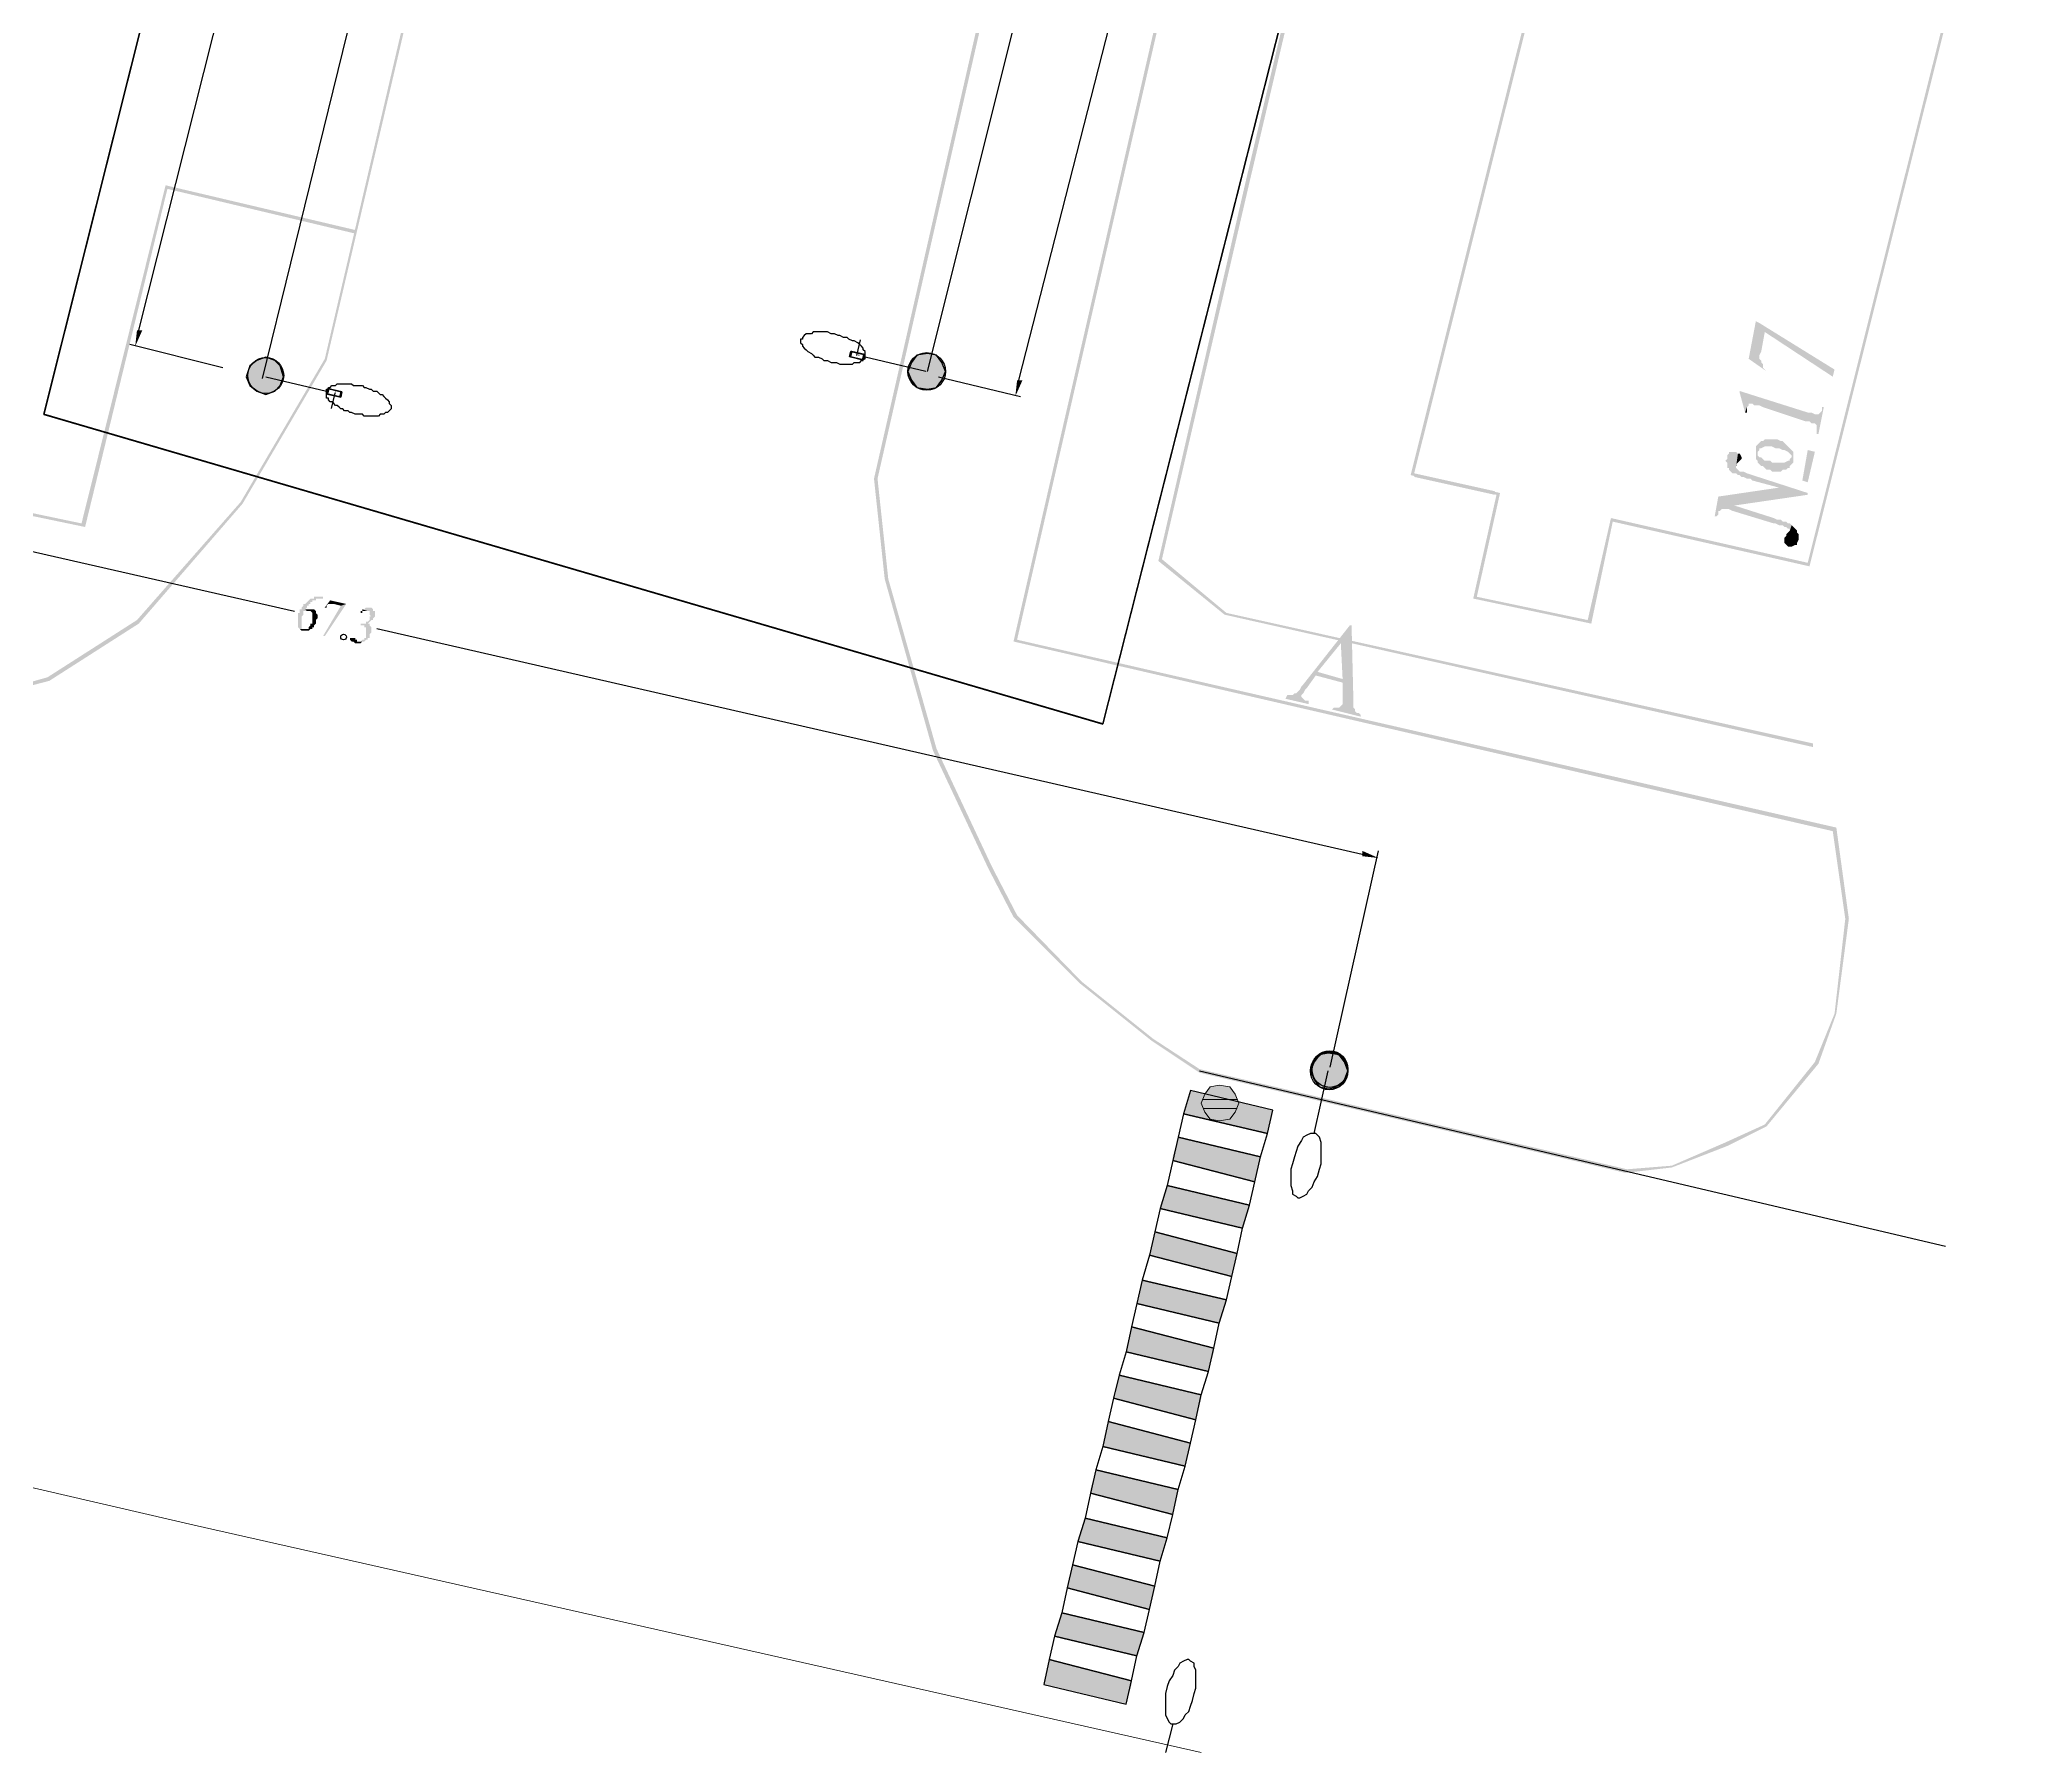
# Model space of a CAD drawing. Extents: x 243 to 885, y -99 to 1005.
# Drawn here: x 291.4 to 353.2, y -98.5 to -44.9 of the extents above; entities that cross this region are included whole.
import ezdxf

# ---------------------------------------------------------------- set-up
doc = ezdxf.new("R2010")
doc.units = 0
doc.header["$MEASUREMENT"] = 0
for name, color, linetype in [('DLXLUM01', 6, 'Continuous'), ('DLXLUMEX', 2, 'Continuous'), ('DLXSCENE', 7, 'Continuous'), ('PDF _Геометрия', 7, 'Continuous'), ('PDF _Сплошная заливка', 7, 'Continuous')]:
    doc.layers.add(name, color=color, linetype=linetype)

# ---------------------------------------------------------------- blocks, each defined once
blk = doc.blocks.new('*U0')
for p, q in [((-0.185, 0.13), (-0.224, -0.035)), ((-0.224, -0.035), (-0.185, 0.13)), ((-0.156, 0.124), (-0.195, -0.042)), ((-0.195, -0.042), (-0.156, 0.124)), ((0.224, 0.035), (-0.185, 0.13)), ((-0.156, 0.124), (-0.185, 0.13)), ((-0.185, 0.13), (0.224, 0.035)), ((-0.185, 0.13), (-0.156, 0.124)), ((0.253, 0.028), (-0.156, 0.124)), ((-0.156, 0.124), (0.253, 0.028)), ((0.185, -0.13), (0.224, 0.035)), ((0.224, 0.035), (0.185, -0.13)), ((0.214, -0.137), (0.253, 0.028)), ((0.253, 0.028), (0.214, -0.137)), ((0.224, 0.035), (0.253, 0.028)), ((0.253, 0.028), (0.224, 0.035)), ((-0.224, -0.035), (0.185, -0.13)), ((0.185, -0.13), (-0.224, -0.035)), ((-0.224, -0.035), (-0.195, -0.042)), ((-0.195, -0.042), (-0.224, -0.035)), ((-0.195, -0.042), (0.214, -0.137)), ((0.214, -0.137), (-0.195, -0.042)), ((0.185, -0.13), (0.214, -0.137)), ((0.214, -0.137), (0.185, -0.13))]:
    blk.add_line(p, q)
at = {"color": 1}
blk.add_line((0.029, -0.007), (-0.084, -0.494), dxfattribs=at)
at = {"layer": 'DLXLUMEX', "color": 7}
blk.add_text('1', height=0.1, dxfattribs=at).set_placement((0, 0))
blk = doc.blocks.new('*U11')
for p, q in [((-0.214, 0.137), (-0.253, -0.028)), ((-0.253, -0.028), (-0.214, 0.137)), ((-0.185, 0.13), (-0.224, -0.035)), ((-0.224, -0.035), (-0.185, 0.13)), ((-0.185, 0.13), (-0.214, 0.137)), ((-0.214, 0.137), (-0.185, 0.13)), ((0.195, 0.042), (-0.214, 0.137)), ((-0.214, 0.137), (0.195, 0.042)), ((0.224, 0.035), (-0.185, 0.13)), ((-0.185, 0.13), (0.224, 0.035)), ((0.156, -0.124), (0.195, 0.042)), ((0.195, 0.042), (0.156, -0.124)), ((0.185, -0.13), (0.224, 0.035)), ((0.224, 0.035), (0.185, -0.13)), ((0.224, 0.035), (0.195, 0.042)), ((0.195, 0.042), (0.224, 0.035)), ((-0.253, -0.028), (0.156, -0.124)), ((-0.224, -0.035), (-0.253, -0.028)), ((-0.253, -0.028), (-0.224, -0.035)), ((0.156, -0.124), (-0.253, -0.028)), ((-0.224, -0.035), (0.185, -0.13)), ((0.185, -0.13), (-0.224, -0.035)), ((0.156, -0.124), (0.185, -0.13)), ((0.185, -0.13), (0.156, -0.124))]:
    blk.add_line(p, q)
at = {"color": 1}
blk.add_line((-0.029, 0.007), (0.084, 0.494), dxfattribs=at)
at = {"layer": 'DLXLUMEX', "color": 7}
blk.add_text('1', height=0.1, dxfattribs=at).set_placement((0, 0))
blk = doc.blocks.new('*U46')
for p, q in [((177.326, 706.222), (0, 0)), ((33.147, -9.687), (212.825, 698.104)), ((0, 0), (33.147, -9.687))]:
    blk.add_line(p, q)

msp = doc.modelspace()

# ---------------------------------------------------------------- hatches: boundary and pattern name
at = {"layer": 'PDF _Сплошная заливка', "linetype": 'ByBlock', "transparency": 33554559}
h = msp.add_hatch(color=256, dxfattribs=at)
h.paths.add_polyline_path([(332.402, -18.186), (321.932, -63.763), (347.576, -69.698), (347.968, -72.441), (347.632, -75.409), (347.016, -76.921), (345.448, -78.88), (344.216, -79.44), (342.537, -80.168), (341.137, -80.28), (327.755, -77.145), (326.299, -76.193), (324.06, -74.401), (322.044, -72.329), (321.26, -70.817), (319.524, -67.122), (318.012, -61.803), (317.676, -58.667), (320.868, -44.67), (334.026, 12.218), (340.913, 42.061), (341.417, 43.461), (342.929, 45.701), (344.216, 46.149), (346.618, 45.561)])
h.paths.add_polyline_path([(346.724, 45.535), (354.743, 43.573), (354.743, 43.629), (346.736, 45.588), (346.736, 45.589), (346.734, 45.589), (344.216, 46.205), (342.873, 45.813), (341.305, 43.517), (340.801, 42.117), (333.914, 12.218), (320.756, -44.67), (317.565, -58.667), (317.9, -61.803), (319.412, -67.178), (321.148, -70.873), (321.932, -72.385), (324.004, -74.457), (326.243, -76.249), (327.755, -77.257), (341.081, -80.392), (342.537, -80.224), (344.272, -79.552), (345.504, -78.936), (347.128, -76.977), (347.688, -75.409), (348.08, -72.441), (347.688, -69.586), (322.044, -63.707), (332.514, -18.186)], flags=0)
for color, points in [(256, [(350.656, 44.525), (350.544, 44.581), (344.664, 16.249), (329.211, -49.317), (326.467, -61.243), (328.539, -62.923), (346.96, -67.066), (346.96, -66.954), (328.595, -62.867), (326.579, -61.187), (329.323, -49.373), (344.776, 16.249)]), (256, [(345.168, -53.74), (344.944, -54.916), (345.504, -55.308), (345.448, -55.252), (345.392, -55.196), (345.392, -55.084), (345.336, -55.028), (345.336, -54.972), (345.28, -54.916), (345.28, -54.86), (345.28, -54.804), (345.336, -54.692), (345.448, -54.076), (345.28, -53.796)]), (256, [(345.28, -53.796), (345.448, -54.076), (347.576, -55.476), (347.632, -55.252)]), (256, [(298.807, -55.924), (298.975, -55.756), (299.087, -55.476), (298.975, -55.14), (298.807, -54.972), (298.527, -54.86), (298.247, -54.972), (298.023, -55.14), (297.911, -55.476), (298.023, -55.756), (298.247, -55.924), (298.527, -56.036)]), (256, [(319.524, -55.812), (319.692, -55.588), (319.804, -55.308), (319.692, -55.028), (319.524, -54.804), (319.244, -54.748), (318.908, -54.804), (318.74, -55.028), (318.628, -55.308), (318.74, -55.588), (318.908, -55.812), (319.244, -55.868)]), (256, [(344.664, -55.924), (344.664, -55.98), (344.832, -56.596), (344.888, -56.428), (344.944, -56.372), (344.944, -56.316), (345.056, -56.316), (345.112, -56.372), (345.168, -56.372), (345.28, -56.372), (345.392, -56.428), (346.736, -56.876), (346.848, -56.876), (346.904, -56.932), (346.96, -56.932), (347.016, -56.932), (347.072, -56.988), (347.072, -57.044), (347.072, -57.1), (347.072, -57.156), (347.072, -57.268), (347.128, -57.268), (347.296, -56.428), (347.24, -56.428), (347.24, -56.54), (347.184, -56.596), (347.128, -56.652), (347.072, -56.652), (347.016, -56.652), (346.904, -56.596), (346.792, -56.596)]), (256, [(345.168, -57.771), (345.168, -58.051), (345.224, -57.827), (345.28, -57.771), (345.28, -57.715), (345.336, -57.715), (345.448, -57.659), (345.504, -57.659), (345.616, -57.659), (345.672, -57.659), (345.784, -57.715), (345.84, -57.715), (345.896, -57.715), (346.008, -57.771), (346.064, -57.771), (346.176, -57.827), (346.232, -57.883), (346.288, -57.939), (346.288, -57.995), (346.232, -58.331), (346.232, -58.275), (346.288, -58.219), (346.344, -58.163), (346.344, -58.107), (346.344, -58.051), (346.344, -57.995), (346.344, -57.939), (346.344, -57.827), (346.288, -57.771), (346.232, -57.715), (346.176, -57.659), (346.12, -57.603), (346.064, -57.547), (346.008, -57.491), (345.952, -57.491), (345.84, -57.435), (345.784, -57.435), (345.728, -57.435), (345.616, -57.435), (345.56, -57.435), (345.504, -57.435), (345.448, -57.435), (345.392, -57.491), (345.336, -57.491), (345.28, -57.547), (345.224, -57.603), (345.168, -57.659), (345.168, -57.715)]), (256, [(344.272, -57.995), (344.272, -58.051), (344.216, -58.107), (344.272, -58.163), (344.272, -58.219), (344.272, -58.331), (344.328, -58.331), (344.328, -58.387), (344.384, -58.443), (344.44, -58.499), (344.552, -58.499), (344.608, -58.555), (344.664, -58.555), (344.72, -58.611), (344.776, -58.611), (344.888, -58.667), (345, -58.667), (345.056, -58.723), (345.896, -58.947), (346.792, -59.171), (346.792, -59.115), (344.888, -58.499), (344.776, -58.443), (344.664, -58.443), (344.608, -58.387), (344.552, -58.331), (344.552, -58.275), (344.608, -57.883), (344.552, -57.827), (344.496, -57.827), (344.44, -57.827), (344.384, -57.827), (344.328, -57.827), (344.328, -57.883), (344.272, -57.939)]), (256, [(344.608, -57.883), (344.552, -58.275), (344.552, -58.219), (344.608, -58.163), (344.664, -58.107), (344.72, -58.051), (344.72, -57.995), (344.664, -57.883)]), (256, [(345.168, -58.051), (345.224, -58.107), (345.224, -58.163), (345.28, -58.219), (345.336, -58.275), (345.392, -58.275), (345.448, -58.331), (345.504, -58.387), (345.616, -58.387), (345.672, -58.443), (345.728, -58.443), (345.784, -58.443), (345.896, -58.443), (345.952, -58.443), (346.008, -58.387), (346.064, -58.387), (346.12, -58.387), (346.176, -58.331), (346.232, -58.331), (346.288, -57.995), (346.232, -58.051), (346.232, -58.107), (346.176, -58.107), (346.064, -58.163), (346.008, -58.163), (345.896, -58.163), (345.84, -58.163), (345.784, -58.163), (345.672, -58.163), (345.616, -58.107), (345.504, -58.107), (345.448, -58.107), (345.392, -58.051), (345.336, -57.995), (345.28, -57.995), (345.224, -57.939), (345.224, -57.883), (345.224, -57.827)]), (256, [(346.792, -57.771), (346.624, -58.723), (346.792, -58.779), (347.016, -57.827)]), (256, [(336.994, -59.059), (334.474, -58.499), (334.474, -58.611), (336.994, -59.171)]), (256, [(343.993, -59.227), (343.881, -59.843), (343.937, -59.843), (343.993, -59.787), (343.993, -59.675), (344.049, -59.675), (344.104, -59.619), (344.16, -59.619), (344.216, -59.619), (344.328, -59.619), (344.44, -59.675), (344.496, -59.507), (346.792, -59.171), (345.896, -58.947)]), (256, [(344.44, -59.675), (345.728, -60.067), (345.784, -60.067), (345.896, -60.123), (346.008, -60.123), (346.064, -60.179), (346.12, -60.179), (346.176, -60.235), (346.232, -60.235), (346.232, -60.291), (346.288, -60.123), (346.232, -60.067), (346.176, -60.067), (346.12, -60.011), (346.008, -60.011), (345.952, -59.955), (345.84, -59.955), (345.728, -59.899), (344.496, -59.507)]), (256, [(346.064, -60.571), (346.064, -60.683), (346.12, -60.739), (346.176, -60.795), (346.232, -60.795), (346.288, -60.795), (346.4, -60.739), (346.456, -60.739), (346.456, -60.683), (346.512, -60.571), (346.512, -60.515), (346.512, -60.459), (346.512, -60.403), (346.456, -60.347), (346.456, -60.291), (346.4, -60.235), (346.344, -60.179), (346.288, -60.123), (346.232, -60.291), (346.176, -60.347), (346.12, -60.403), (346.12, -60.459), (346.064, -60.515)]), (256, [(300.319, -62.363), (300.263, -62.363), (300.207, -62.363), (300.151, -62.363), (300.095, -62.363), (300.039, -62.363), (300.039, -62.419), (299.983, -62.419), (299.927, -62.419), (299.871, -62.475), (299.815, -62.531), (299.759, -62.587), (299.703, -62.587), (299.703, -62.643), (299.647, -62.699), (299.647, -62.755), (299.591, -62.755), (299.591, -62.811), (299.591, -62.867), (299.535, -62.867), (299.535, -62.923), (299.535, -62.979), (299.535, -63.035), (299.535, -63.091), (299.535, -63.147), (299.535, -63.203), (299.535, -63.259), (299.535, -63.315), (299.591, -63.371), (299.703, -63.371), (299.647, -63.371), (299.647, -63.315), (299.647, -63.259), (299.647, -63.203), (299.647, -63.147), (299.647, -63.091), (299.647, -63.035), (299.647, -62.979), (299.703, -62.923), (299.703, -62.867), (299.703, -62.811), (299.759, -62.811), (299.815, -62.811), (299.759, -62.755), (299.815, -62.699), (299.815, -62.643), (299.871, -62.643), (299.871, -62.587), (299.927, -62.587), (299.927, -62.531), (299.983, -62.531), (299.983, -62.475), (300.039, -62.475), (300.095, -62.475), (300.095, -62.419), (300.151, -62.419), (300.207, -62.419), (300.263, -62.419), (300.319, -62.419)]), (256, [(300.095, -62.867), (299.871, -62.811), (299.927, -62.811), (299.983, -62.867), (299.983, -62.923), (299.983, -62.979), (299.983, -63.035), (299.983, -63.091), (299.983, -63.147), (299.983, -63.203), (299.927, -63.203), (299.927, -63.259), (299.871, -63.315), (299.871, -63.371), (299.815, -63.371), (299.759, -63.371), (299.703, -63.371), (299.591, -63.371), (299.647, -63.427), (299.703, -63.427), (299.759, -63.427), (299.815, -63.427), (299.871, -63.427), (299.927, -63.371), (299.983, -63.371), (299.983, -63.315), (300.039, -63.315), (300.039, -63.259), (300.095, -63.203), (300.095, -63.147), (300.095, -63.091), (300.151, -63.035), (300.151, -62.979), (300.151, -62.923)]), (256, [(299.983, -62.755), (299.927, -62.755), (299.871, -62.755), (299.815, -62.755), (299.759, -62.755), (299.815, -62.811), (299.871, -62.811), (300.095, -62.867), (300.095, -62.811), (300.039, -62.755)]), (256, [(301.047, -62.587), (300.879, -62.643), (300.319, -63.595), (300.375, -63.595)]), (256, [(301.047, -62.587), (300.543, -62.475), (300.375, -62.699), (300.431, -62.699), (300.431, -62.643), (300.487, -62.587), (300.543, -62.587), (300.599, -62.587), (300.655, -62.587), (300.879, -62.643)]), (256, [(301.775, -62.699), (301.719, -62.699), (301.663, -62.699), (301.607, -62.755), (301.551, -62.755), (301.719, -62.811), (301.775, -62.811), (301.775, -62.867), (301.775, -62.923), (301.831, -62.979), (301.775, -62.979), (301.775, -63.035), (301.775, -63.091), (301.719, -63.147), (301.663, -63.147), (301.663, -63.203), (301.607, -63.203), (301.551, -63.203), (301.495, -63.203), (301.495, -63.259), (301.551, -63.259), (301.607, -63.259), (301.607, -63.315), (301.663, -63.315), (301.663, -63.371), (301.663, -63.427), (301.663, -63.483), (301.663, -63.539), (301.663, -63.595), (301.663, -63.651), (301.607, -63.651), (301.607, -63.707), (301.551, -63.707), (301.495, -63.763), (301.439, -63.763), (301.551, -63.763), (301.607, -63.763), (301.663, -63.707), (301.719, -63.707), (301.719, -63.651), (301.775, -63.651), (301.775, -63.595), (301.775, -63.539), (301.831, -63.483), (301.831, -63.427), (301.831, -63.371), (301.831, -63.315), (301.775, -63.259), (301.775, -63.203), (301.719, -63.203), (301.775, -63.147), (301.831, -63.091), (301.887, -63.091), (301.887, -63.035), (301.943, -62.979), (301.943, -62.923), (301.943, -62.867), (301.943, -62.811), (301.887, -62.811), (301.887, -62.755), (301.831, -62.699)]), (256, [(301.551, -62.755), (301.551, -62.811), (301.495, -62.811), (301.495, -62.867), (301.439, -62.867), (301.495, -62.867), (301.551, -62.867), (301.551, -62.811), (301.607, -62.811), (301.663, -62.811), (301.719, -62.811)]), (256, [(332.514, -63.259), (332.458, -63.259), (331.002, -65.106), (330.946, -65.162), (330.89, -65.274), (330.835, -65.33), (330.779, -65.386), (330.723, -65.386), (330.667, -65.442), (330.555, -65.442), (330.499, -65.442), (330.443, -65.554), (331.17, -65.722), (331.17, -65.61), (331.058, -65.61), (331.002, -65.554), (330.946, -65.498), (330.946, -65.442), (331.002, -65.386), (331.058, -65.274), (331.114, -65.218), (331.394, -64.826), (332.234, -65.05), (331.45, -64.714), (332.178, -63.819)]), (256, [(332.514, -63.259), (332.178, -63.819), (332.234, -64.938), (331.45, -64.714), (332.234, -65.05), (332.234, -65.442), (332.234, -65.498), (332.234, -65.61), (332.234, -65.666), (332.234, -65.722), (332.178, -65.778), (332.122, -65.834), (332.066, -65.834), (332.01, -65.834), (331.954, -65.834), (331.898, -65.89), (332.794, -66.114), (332.794, -66.058), (332.738, -66.002), (332.682, -66.002), (332.626, -65.946), (332.626, -65.89), (332.57, -65.834), (332.57, -65.778), (332.57, -65.722), (332.57, -65.61), (332.57, -65.554)]), (256, [(301.271, -63.651), (301.215, -63.651), (301.159, -63.651), (301.159, -63.707), (301.215, -63.763), (301.271, -63.763), (301.327, -63.819), (301.383, -63.819), (301.439, -63.819), (301.495, -63.819), (301.551, -63.763), (301.439, -63.763), (301.383, -63.763), (301.383, -63.707), (301.327, -63.707), (301.327, -63.651)]), (256, [(332.122, -77.648), (332.346, -77.424), (332.402, -77.145), (332.346, -76.865), (332.122, -76.641), (331.842, -76.585), (331.562, -76.641), (331.338, -76.865), (331.226, -77.145), (331.338, -77.424), (331.562, -77.648), (331.842, -77.704)]), (256, [(332.122, -77.704), (332.29, -77.48), (332.402, -77.201), (332.29, -76.921), (332.122, -76.697), (331.786, -76.641), (331.506, -76.697), (331.338, -76.921), (331.226, -77.201), (331.338, -77.48), (331.506, -77.704), (331.786, -77.76)]), (256, [(327.475, -77.816), (327.307, -78.432), (327.251, -78.544), (329.883, -79.16), (329.995, -78.544), (330.051, -78.432)]), (5, [(328.371, -77.648), (328.091, -77.704), (327.923, -77.928), (327.811, -78.208), (327.923, -78.488), (328.091, -78.712), (328.371, -78.768), (328.707, -78.712), (328.875, -78.488), (328.987, -78.208), (328.875, -77.928), (328.707, -77.704)]), (256, [(327.083, -79.272), (326.915, -79.888), (326.915, -80), (329.491, -80.672), (329.659, -80), (329.659, -79.888)]), (256, [(326.747, -80.784), (326.579, -81.4), (326.523, -81.512), (329.099, -82.128), (329.267, -81.512), (329.323, -81.4)]), (256, [(326.355, -82.24), (326.187, -82.912), (326.187, -82.968), (328.763, -83.64), (328.931, -82.968), (328.931, -82.912)]), (256, [(325.963, -83.752), (325.851, -84.367), (325.795, -84.479), (328.371, -85.095), (328.539, -84.479), (328.595, -84.367)]), (256, [(325.627, -85.207), (325.459, -85.879), (325.459, -85.991), (328.035, -86.607), (328.203, -85.991), (328.203, -85.879)]), (256, [(325.235, -86.719), (325.123, -87.335), (325.067, -87.447), (327.643, -88.119), (327.811, -87.447), (327.811, -87.335)]), (256, [(324.899, -88.175), (324.731, -88.847), (324.731, -88.959), (327.307, -89.575), (327.419, -88.959), (327.475, -88.847)]), (256, [(324.507, -89.687), (324.339, -90.303), (324.339, -90.415), (326.915, -91.086), (327.083, -90.415), (327.083, -90.303)]), (256, [(324.172, -91.198), (324.004, -91.814), (323.948, -91.926), (326.523, -92.542), (326.691, -91.926), (326.747, -91.814)]), (256, [(323.78, -92.654), (323.612, -93.326), (323.612, -93.382), (326.187, -94.054), (326.355, -93.382), (326.355, -93.326)]), (256, [(323.444, -94.166), (323.276, -94.782), (323.22, -94.894), (325.795, -95.51), (325.963, -94.894), (326.019, -94.782)]), (256, [(323.052, -95.622), (322.884, -96.294), (322.884, -96.406), (325.459, -97.022), (325.627, -96.406), (325.627, -96.294)])]:
    msp.add_hatch(color=color, dxfattribs=at).paths.add_polyline_path(points)
h = msp.add_hatch(color=256, dxfattribs=at)
h.paths.add_polyline_path([(336.434, -62.363), (337.162, -59.115), (334.474, -58.499), (351.999, 11.378), (364.205, 8.13), (346.792, -61.299), (340.633, -59.899), (339.905, -63.091)])
h.paths.add_polyline_path([(337.05, -59.171), (336.322, -62.419), (340.017, -63.203), (340.689, -60.011), (346.848, -61.411), (364.317, 8.186), (351.943, 11.49), (334.362, -58.555)], flags=0)
h = msp.add_hatch(color=256, dxfattribs=at)
h.paths.add_polyline_path([(301.292, -50.988), (300.375, -54.916), (297.744, -59.395), (294.496, -63.091), (291.696, -64.882), (288.729, -65.722), (284.865, -66.394), (282.402, -66.282), (279.042, -65.722), (277.419, -65.386), (276.467, -63.371), (276.131, -61.467), (275.795, -59.899), (276.131, -58.107), (276.747, -56.82), (292.872, -60.179), (295.448, -49.597)])
h.paths.add_polyline_path([(295.392, -49.485), (292.76, -60.067), (276.747, -56.708), (276.019, -58.051), (275.739, -59.899), (276.019, -61.523), (276.411, -63.427), (277.307, -65.442), (278.986, -65.778), (282.346, -66.394), (284.865, -66.506), (288.729, -65.778), (291.752, -64.994), (294.552, -63.203), (297.8, -59.451), (300.431, -54.972), (308.83, -19.194), (313.029, -1.388), (312.805, 0.516), (312.077, 2.027), (310.678, 3.035), (308.662, 3.595), (308.606, 3.483), (310.622, 2.923), (311.965, 1.971), (312.693, 0.516), (312.973, -1.388), (308.718, -19.194), (301.317, -50.882)], flags=0)

# ---------------------------------------------------------------- linework, layer by layer
at = {"layer": 'PDF _Геометрия', "color": 3, "linetype": 'ByBlock', "lineweight": 25}
msp.add_lwpolyline([(545.057, 1000.691), (599.929, 988.931), (493.714, 678.461), (504.407, 641.447), (324.731, -66.338), (291.584, -56.652), (468.909, 649.565), (472.101, 649.565), (480.667, 670.736), (470.477, 695.258)], close=True, dxfattribs=at)
at = {"layer": 'PDF _Геометрия', "color": 1, "linetype": 'ByBlock', "lineweight": 25}
for points in [[(318.068, 24.48), (298.415, -55.532)], [(319.244, -55.308), (328.819, -17.066)]]:
    msp.add_lwpolyline(points, dxfattribs=at)
at = {"layer": 'PDF _Геометрия', "linetype": 'ByBlock', "lineweight": 25}
for points in [[(294.552, -54.02), (298.919, -36.719)], [(322.1, -55.588), (326.523, -38.287)], [(297.184, -55.196), (294.272, -54.468)], [(319.188, -55.308), (317.285, -54.86)], [(298.527, -55.476), (300.431, -55.924)], [(319.58, -55.476), (322.156, -56.092)], [(268.18, -55.7), (299.423, -62.811)], [(332.85, -70.426), (301.999, -63.371)], [(331.842, -77.089), (333.354, -70.314)], [(327.755, -77.201), (351.103, -82.688)], [(331.338, -79.16), (331.786, -77.201)], [(326.915, -97.637), (326.691, -98.533)]]:
    msp.add_lwpolyline(points, dxfattribs=at)
for points in [[(315.269, -54.3), (315.269, -54.412), (315.325, -54.468), (315.325, -54.524), (315.381, -54.58), (315.437, -54.636), (315.493, -54.692), (315.605, -54.748), (315.661, -54.804), (315.717, -54.86), (315.829, -54.86), (315.941, -54.916), (315.997, -54.972), (316.109, -54.972), (316.221, -55.028), (316.333, -55.028), (316.389, -55.028), (316.501, -55.084), (316.613, -55.084), (316.725, -55.084), (316.781, -55.084), (316.893, -55.084), (316.949, -55.028), (317.061, -55.028), (317.117, -55.028), (317.173, -54.972), (317.229, -54.972), (317.229, -54.916), (317.285, -54.916), (317.285, -54.86), (317.285, -54.804), (317.285, -54.748), (317.285, -54.692), (317.229, -54.636), (317.229, -54.58), (317.173, -54.524), (317.117, -54.468), (317.061, -54.412), (316.949, -54.356), (316.893, -54.356), (316.781, -54.3), (316.725, -54.244), (316.613, -54.244), (316.501, -54.188), (316.445, -54.188), (316.333, -54.132), (316.221, -54.132), (316.109, -54.076), (315.997, -54.076), (315.941, -54.076), (315.829, -54.076), (315.773, -54.076), (315.661, -54.076), (315.605, -54.132), (315.493, -54.132), (315.437, -54.132), (315.381, -54.188), (315.325, -54.244), (315.325, -54.3)], [(299.087, -55.476), (298.975, -55.14), (298.807, -54.972), (298.527, -54.86), (298.247, -54.972), (298.023, -55.14), (297.911, -55.476), (298.023, -55.756), (298.247, -55.924), (298.527, -56.036), (298.807, -55.924), (298.975, -55.756)], [(299.087, -55.476), (298.975, -55.14), (298.807, -54.972), (298.527, -54.86), (298.247, -54.972), (298.023, -55.14), (297.911, -55.476), (298.023, -55.756), (298.247, -55.924), (298.527, -56.036), (298.807, -55.924), (298.975, -55.756)], [(319.804, -55.308), (319.692, -55.028), (319.524, -54.804), (319.244, -54.748), (318.908, -54.804), (318.74, -55.028), (318.628, -55.308), (318.74, -55.588), (318.908, -55.812), (319.244, -55.868), (319.524, -55.812), (319.692, -55.588)], [(319.804, -55.308), (319.692, -55.028), (319.524, -54.804), (319.244, -54.748), (318.908, -54.804), (318.74, -55.028), (318.628, -55.308), (318.74, -55.588), (318.908, -55.812), (319.244, -55.868), (319.524, -55.812), (319.692, -55.588)], [(302.447, -56.484), (302.391, -56.54), (302.335, -56.596), (302.279, -56.596), (302.223, -56.652), (302.167, -56.652), (302.111, -56.652), (302.055, -56.708), (301.999, -56.708), (301.943, -56.708), (301.831, -56.708), (301.775, -56.708), (301.719, -56.708), (301.607, -56.708), (301.551, -56.652), (301.495, -56.652), (301.383, -56.652), (301.327, -56.652), (301.215, -56.596), (301.159, -56.596), (301.103, -56.54), (300.991, -56.54), (300.935, -56.484), (300.879, -56.484), (300.823, -56.428), (300.767, -56.372), (300.711, -56.372), (300.655, -56.316), (300.599, -56.26), (300.543, -56.26), (300.487, -56.204), (300.487, -56.148), (300.431, -56.148), (300.431, -56.092), (300.431, -56.036), (300.431, -55.98), (300.431, -55.924), (300.431, -55.868), (300.487, -55.868), (300.487, -55.812), (300.543, -55.812), (300.599, -55.756), (300.655, -55.756), (300.711, -55.756), (300.767, -55.7), (300.823, -55.7), (300.935, -55.7), (300.991, -55.7), (301.047, -55.7), (301.159, -55.7), (301.215, -55.7), (301.271, -55.756), (301.383, -55.756), (301.439, -55.756), (301.551, -55.756), (301.607, -55.812), (301.663, -55.812), (301.775, -55.868), (301.831, -55.868), (301.887, -55.924), (301.999, -55.924), (302.055, -55.98), (302.111, -56.036), (302.167, -56.036), (302.223, -56.092), (302.279, -56.148), (302.335, -56.204), (302.391, -56.26), (302.391, -56.316), (302.447, -56.372), (302.447, -56.428)], [(332.402, -77.201), (332.29, -76.921), (332.122, -76.697), (331.786, -76.641), (331.506, -76.697), (331.338, -76.921), (331.226, -77.201), (331.338, -77.48), (331.506, -77.704), (331.786, -77.76), (332.122, -77.704), (332.29, -77.48)], [(332.402, -77.201), (332.29, -76.921), (332.122, -76.697), (331.786, -76.641), (331.506, -76.697), (331.338, -76.921), (331.226, -77.201), (331.338, -77.48), (331.506, -77.704), (331.786, -77.76), (332.122, -77.704), (332.29, -77.48)], [(327.475, -77.816), (327.251, -78.544), (329.883, -79.16), (330.051, -78.432)], [(327.251, -78.544), (327.083, -79.272), (329.659, -79.888), (329.883, -79.16)], [(327.083, -79.272), (326.915, -80), (329.491, -80.672), (329.659, -79.888)], [(330.835, -81.176), (330.89, -81.176), (331.002, -81.12), (331.114, -81.064), (331.17, -80.952), (331.282, -80.84), (331.338, -80.672), (331.45, -80.504), (331.506, -80.28), (331.562, -80.112), (331.562, -79.944), (331.562, -79.72), (331.562, -79.552), (331.562, -79.44), (331.506, -79.272), (331.45, -79.216), (331.394, -79.16), (331.282, -79.16), (331.226, -79.16), (331.114, -79.216), (331.002, -79.272), (330.946, -79.384), (330.835, -79.552), (330.779, -79.72), (330.723, -79.888), (330.667, -80.112), (330.611, -80.28), (330.611, -80.448), (330.611, -80.672), (330.611, -80.784), (330.667, -80.952), (330.667, -81.064), (330.779, -81.12)], [(326.915, -80), (326.747, -80.784), (329.323, -81.4), (329.491, -80.672)], [(326.747, -80.784), (326.523, -81.512), (329.099, -82.128), (329.323, -81.4)], [(326.523, -81.512), (326.355, -82.24), (328.931, -82.912), (329.099, -82.128)], [(326.355, -82.24), (326.187, -82.968), (328.763, -83.64), (328.931, -82.912)], [(326.187, -82.968), (325.963, -83.752), (328.595, -84.367), (328.763, -83.64)], [(325.963, -83.752), (325.795, -84.479), (328.371, -85.095), (328.595, -84.367)], [(325.795, -84.479), (325.627, -85.207), (328.203, -85.879), (328.371, -85.095)], [(325.627, -85.207), (325.459, -85.991), (328.035, -86.607), (328.203, -85.879)], [(325.459, -85.991), (325.235, -86.719), (327.811, -87.335), (328.035, -86.607)], [(325.235, -86.719), (325.067, -87.447), (327.643, -88.119), (327.811, -87.335)], [(325.067, -87.447), (324.899, -88.175), (327.475, -88.847), (327.643, -88.119)], [(324.899, -88.175), (324.731, -88.959), (327.307, -89.575), (327.475, -88.847)], [(324.731, -88.959), (324.507, -89.687), (327.083, -90.303), (327.307, -89.575)], [(324.507, -89.687), (324.339, -90.415), (326.915, -91.086), (327.083, -90.303)], [(324.339, -90.415), (324.172, -91.198), (326.747, -91.814), (326.915, -91.086)], [(324.172, -91.198), (323.948, -91.926), (326.523, -92.542), (326.747, -91.814)], [(323.948, -91.926), (323.78, -92.654), (326.355, -93.326), (326.523, -92.542)], [(323.78, -92.654), (323.612, -93.382), (326.187, -94.054), (326.355, -93.326)], [(323.612, -93.382), (323.444, -94.166), (326.019, -94.782), (326.187, -94.054)], [(323.444, -94.166), (323.22, -94.894), (325.795, -95.51), (326.019, -94.782)], [(323.22, -94.894), (323.052, -95.622), (325.627, -96.294), (325.795, -95.51)], [(323.052, -95.622), (322.884, -96.406), (325.459, -97.022), (325.627, -96.294)], [(327.419, -95.622), (327.363, -95.622), (327.251, -95.678), (327.139, -95.734), (327.083, -95.846), (326.971, -95.958), (326.915, -96.126), (326.803, -96.294), (326.747, -96.462), (326.691, -96.686), (326.691, -96.854), (326.691, -97.078), (326.691, -97.245), (326.691, -97.357), (326.747, -97.469), (326.803, -97.581), (326.859, -97.637), (326.971, -97.637), (327.027, -97.637), (327.139, -97.581), (327.251, -97.469), (327.307, -97.357), (327.419, -97.245), (327.475, -97.078), (327.531, -96.91), (327.587, -96.686), (327.643, -96.518), (327.643, -96.294), (327.643, -96.126), (327.643, -95.958), (327.587, -95.846), (327.587, -95.734), (327.475, -95.678)]]:
    msp.add_lwpolyline(points, close=True, dxfattribs=at)
at = {"layer": 'PDF _Геометрия', "color": 1, "linetype": 'ByBlock', "lineweight": 18}
msp.add_lwpolyline([(328.987, -78.208), (328.875, -77.928), (328.707, -77.704), (328.371, -77.648), (328.091, -77.704), (327.923, -77.928), (327.811, -78.208), (327.923, -78.488), (328.091, -78.712), (328.371, -78.768), (328.707, -78.712), (328.875, -78.488)], close=True, dxfattribs=at)
at = {"layer": 'PDF _Геометрия', "color": 5, "linetype": 'ByBlock', "lineweight": 18}
msp.add_lwpolyline([(328.987, -78.208), (328.875, -77.928), (328.707, -77.704), (328.371, -77.648), (328.091, -77.704), (327.923, -77.928), (327.811, -78.208), (327.923, -78.488), (328.091, -78.712), (328.371, -78.768), (328.707, -78.712), (328.875, -78.488)], close=True, dxfattribs=at)
at = {"layer": 'PDF _Геометрия', "color": 1, "linetype": 'ByBlock', "lineweight": 18}
for points in [[(327.867, -78.096), (328.931, -78.096)], [(327.867, -78.376), (328.931, -78.376)]]:
    msp.add_lwpolyline(points, dxfattribs=at)
at = {"layer": 'PDF _Геометрия', "linetype": 'ByBlock', "lineweight": 18}
msp.add_lwpolyline([(242.872, -79.16), (243.152, -79.104), (296.288, -91.422), (327.811, -98.533)], dxfattribs=at)
at = {"layer": 'PDF _Геометрия', "linetype": 'ByBlock', "lineweight": 25}
for centre, radius in [((298.527, -55.437), 0.561), ((319.216, -55.311), 0.588), ((300.963, -63.623), 0.0885), ((331.831, -77.145), 0.571), ((331.831, -77.145), 0.571), ((331.814, -77.204), 0.588), ((331.842, -77.163), 0.56)]:
    msp.add_circle(centre, radius, dxfattribs=at)
at = {"layer": 'PDF _Сплошная заливка', "linetype": 'ByBlock', "lineweight": 25, "transparency": 33554559}
for points in [[(294.496, -54.02), (294.664, -54.02), (294.44, -54.524)], [(322.044, -55.588), (322.212, -55.588), (321.988, -56.092)], [(332.85, -70.314), (332.85, -70.482), (333.354, -70.538)]]:
    msp.add_solid(points, dxfattribs=at)
at = {"layer": 'PDF _Сплошная заливка', "linetype": 'ByBlock', "lineweight": 18, "transparency": 33554559}
msp.add_solid([(344.832, -56.596), (344.888, -56.596), (344.888, -56.428)], dxfattribs=at)

# ---------------------------------------------------------------- block references
at = {"layer": 'DLXLUM01'}
for name, p in [('*U11', (317.054, -54.819)), ('*U0', (300.659, -55.98))]:
    msp.add_blockref(name, p, dxfattribs=at)
at = {"layer": 'DLXSCENE'}
msp.add_blockref('*U46', (291.582, -56.659), dxfattribs=at)

doc.saveas('drawing.dxf')
